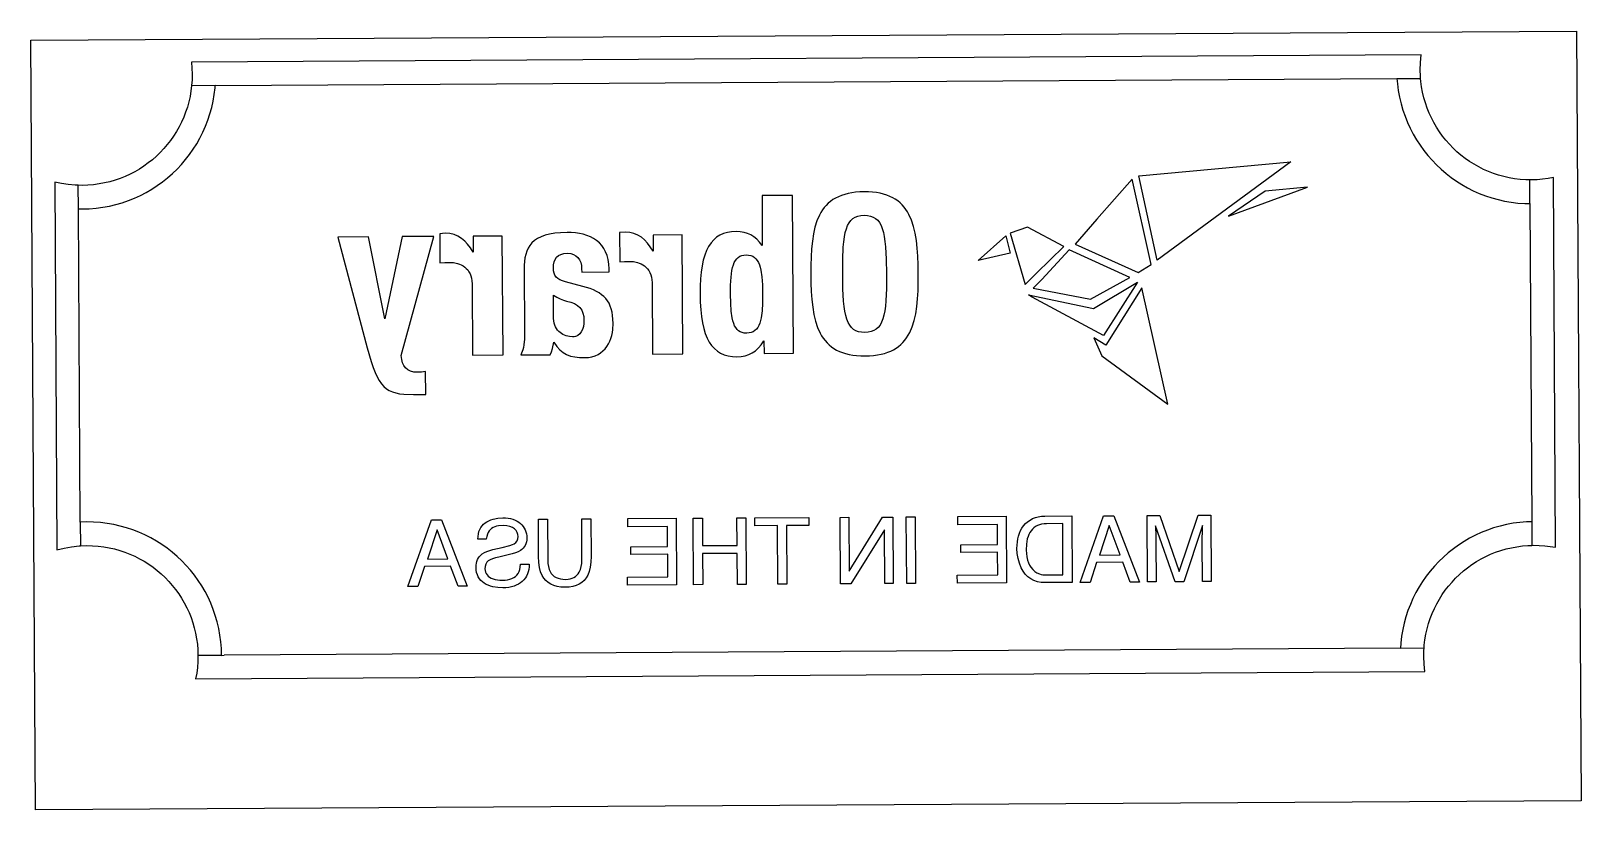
# Model space of a CAD drawing. Extents: x -339 to 339, y -170 to 170.
import ezdxf

# ---------------------------------------------------------------- set-up
doc = ezdxf.new("R2010")
doc.units = 0
doc.layers.get('0').update_dxf_attribs({"linetype": 'CONTINUOUS'})

msp = doc.modelspace()

# ---------------------------------------------------------------- linework, layer by layer
for p, q in [((-339.5, 166.42), (337.49, 170.46)), ((337.49, 170.46), (339.5, -166.42)), ((-337.49, -170.46), (-339.5, 166.42)), ((269.51, 160.05), (-269.24, 156.85)), ((-269.24, 156.85), (-269.01, 154.24)), ((269.07, 153.37), (269.16, 156.75)), ((269.16, 156.75), (269.51, 160.05)), ((-269.01, 154.24), (-268.92, 151.58)), ((-268.92, 151.58), (-268.96, 149.09)), ((-258.77, 146.57), (258.87, 149.65)), ((258.87, 149.65), (269.25, 149.71)), ((258.87, 149.65), (259.06, 147.32)), ((269.15, 150.88), (269.07, 153.37)), ((269.25, 149.71), (269.15, 150.88)), ((269.35, 148.43), (269.25, 149.71)), ((-269.43, 144.21), (-269.84, 141.83)), ((-269.15, 146.5), (-269.43, 144.21)), ((-269.14, 146.64), (-269.15, 146.5)), ((-258.77, 146.57), (-269.15, 146.5)), ((-268.96, 149.09), (-269.14, 146.64)), ((-259.69, 139.82), (-259.19, 142.71)), ((-259.19, 142.71), (-258.83, 145.65)), ((-258.83, 145.65), (-258.77, 146.57)), ((259.06, 147.32), (259.45, 144.38)), ((259.45, 144.38), (259.99, 141.49)), ((269.67, 146.01), (269.35, 148.43)), ((270.11, 143.63), (269.67, 146.01)), ((270.67, 141.29), (270.11, 143.63)), ((-271, 137.18), (-271.75, 134.93)), ((-270.37, 139.48), (-271, 137.18)), ((-269.84, 141.83), (-270.37, 139.48)), ((-261.1, 134.17), (-260.33, 136.97)), ((-260.33, 136.97), (-259.69, 139.82)), ((259.99, 141.49), (260.66, 138.65)), ((260.66, 138.65), (261.47, 135.87)), ((261.47, 135.87), (262.41, 133.14)), ((271.34, 139), (270.67, 141.29)), ((272.11, 136.76), (271.34, 139)), ((272.99, 134.56), (272.11, 136.76)), ((-273.56, 130.58), (-274.62, 128.49)), ((-272.6, 132.73), (-273.56, 130.58)), ((-271.75, 134.93), (-272.6, 132.73)), ((-263.05, 128.76), (-262.01, 131.44)), ((-262.01, 131.44), (-261.1, 134.17)), ((262.41, 133.14), (263.48, 130.47)), ((263.48, 130.47), (264.68, 127.88)), ((273.97, 132.43), (272.99, 134.56)), ((275.06, 130.35), (273.97, 132.43)), ((276.23, 128.33), (275.06, 130.35)), ((-278.35, 122.58), (-279.78, 120.74)), ((-277.01, 124.48), (-278.35, 122.58)), ((-275.77, 126.46), (-277.01, 124.48)), ((-274.62, 128.49), (-275.77, 126.46)), ((-266.89, 121.14), (-265.49, 123.61)), ((-265.49, 123.61), (-264.21, 126.15)), ((-264.21, 126.15), (-263.05, 128.76)), ((264.68, 127.88), (265.99, 125.35)), ((265.99, 125.35), (267.42, 122.9)), ((267.42, 122.9), (268.97, 120.53)), ((277.51, 126.37), (276.23, 128.33)), ((278.87, 124.48), (277.51, 126.37)), ((280.32, 122.66), (278.87, 124.48)), ((281.85, 120.92), (280.32, 122.66)), ((-284.55, 115.68), (-286.3, 114.15)), ((-282.88, 117.29), (-284.55, 115.68)), ((-281.29, 118.98), (-282.88, 117.29)), ((-279.78, 120.74), (-281.29, 118.98)), ((-271.75, 114.21), (-270.03, 116.44)), ((-270.03, 116.44), (-268.4, 118.75)), ((-268.4, 118.75), (-266.89, 121.14)), ((268.97, 120.53), (270.62, 118.23)), ((270.62, 118.23), (272.37, 116.03)), ((272.37, 116.03), (274.23, 113.91)), ((283.46, 119.24), (281.85, 120.92)), ((285.15, 117.65), (283.46, 119.24)), ((286.92, 116.14), (285.15, 117.65)), ((288.76, 114.72), (286.92, 116.14)), ((-293.98, 108.89), (-296.06, 107.81)), ((-291.96, 110.07), (-293.98, 108.89)), ((-290.01, 111.34), (-291.96, 110.07)), ((-288.12, 112.7), (-290.01, 111.34)), ((-286.3, 114.15), (-288.12, 112.7)), ((-277.54, 108.06), (-275.52, 110.02)), ((-275.52, 110.02), (-273.59, 112.07)), ((-273.59, 112.07), (-271.75, 114.21)), ((145.74, 107.09), (212.34, 113.23)), ((212.34, 113.23), (153.88, 70.24)), ((274.23, 113.91), (276.19, 111.88)), ((276.19, 111.88), (278.24, 109.95)), ((278.24, 109.95), (280.38, 108.12)), ((290.67, 113.38), (288.76, 114.72)), ((292.64, 112.13), (290.67, 113.38)), ((294.67, 110.98), (292.64, 112.13)), ((296.77, 109.92), (294.67, 110.98)), ((298.92, 108.96), (296.77, 109.92)), ((301.13, 108.11), (298.92, 108.96)), ((-329.13, 104.37), (-328.17, -56.66)), ((-326.19, 103.73), (-329.13, 104.37)), ((-323.2, 103.27), (-326.19, 103.73)), ((-320.14, 102.99), (-323.2, 103.27)), ((-318.77, 102.96), (-320.14, 102.99)), ((-317.03, 102.91), (-318.77, 102.96)), ((-318.71, 92.61), (-318.77, 102.96)), ((-314.54, 102.99), (-317.03, 102.91)), ((-312.08, 103.19), (-314.54, 102.99)), ((-309.66, 103.51), (-312.08, 103.19)), ((-307.28, 103.95), (-309.66, 103.51)), ((-304.94, 104.51), (-307.28, 103.95)), ((-302.64, 105.17), (-304.94, 104.51)), ((-300.4, 105.95), (-302.64, 105.17)), ((-298.2, 106.83), (-300.4, 105.95)), ((-296.06, 107.81), (-298.2, 106.83)), ((-286.54, 101.26), (-284.16, 102.8)), ((-284.16, 102.8), (-281.87, 104.45)), ((-281.87, 104.45), (-279.66, 106.21)), ((-279.66, 106.21), (-277.54, 108.06)), ((142.83, 105.6), (127.37, 88.06)), ((151.23, 68.26), (142.83, 105.6)), ((153.88, 70.24), (145.74, 107.09)), ((185.14, 89.38), (219.66, 102.07)), ((219.66, 102.07), (201.21, 100.4)), ((280.38, 108.12), (282.61, 106.39)), ((282.61, 106.39), (284.93, 104.77)), ((284.93, 104.77), (287.32, 103.26)), ((287.32, 103.26), (289.79, 101.86)), ((289.79, 101.86), (292.33, 100.57)), ((303.38, 107.36), (301.13, 108.11)), ((305.68, 106.72), (303.38, 107.36)), ((308.03, 106.2), (305.68, 106.72)), ((310.42, 105.79), (308.03, 106.2)), ((312.84, 105.49), (310.42, 105.79)), ((315.31, 105.32), (312.84, 105.49)), ((317.07, 105.29), (315.31, 105.32)), ((317.8, 105.27), (317.07, 105.29)), ((317.13, 94.94), (317.07, 105.29)), ((320.26, 105.35), (317.8, 105.27)), ((322.68, 105.55), (320.26, 105.35)), ((325.06, 105.86), (322.68, 105.55)), ((327.41, 106.28), (325.06, 105.86)), ((328.37, -55.5), (327.41, 106.28)), ((-302.3, 94.5), (-299.51, 95.31)), ((-299.51, 95.31), (-296.78, 96.25)), ((-296.78, 96.25), (-294.12, 97.32)), ((-294.12, 97.32), (-291.52, 98.52)), ((-291.52, 98.52), (-288.99, 99.83)), ((-288.99, 99.83), (-286.54, 101.26)), ((-5.91, 98.54), (-19.27, 98.46)), ((-19.27, 98.46), (-19.14, 76.59)), ((-5.5, 29.43), (-5.91, 98.54)), ((10.75, 95.89), (9.76, 95.06)), ((11.82, 96.66), (10.75, 95.89)), ((12.97, 97.35), (11.82, 96.66)), ((14.2, 97.96), (12.97, 97.35)), ((15.52, 98.5), (14.2, 97.96)), ((16.94, 98.97), (15.52, 98.5)), ((18.44, 99.35), (16.94, 98.97)), ((20.04, 99.66), (18.44, 99.35)), ((21.74, 99.88), (20.04, 99.66)), ((23.55, 100.02), (21.74, 99.88)), ((25.45, 100.08), (23.55, 100.02)), ((27.36, 100.04), (25.45, 100.08)), ((29.17, 99.93), (27.36, 100.04)), ((30.87, 99.72), (29.17, 99.93)), ((32.47, 99.44), (30.87, 99.72)), ((33.98, 99.07), (32.47, 99.44)), ((35.4, 98.62), (33.98, 99.07)), ((36.73, 98.1), (35.4, 98.62)), ((37.97, 97.49), (36.73, 98.1)), ((39.12, 96.82), (37.97, 97.49)), ((40.2, 96.07), (39.12, 96.82)), ((41.2, 95.25), (40.2, 96.07)), ((42.12, 94.35), (41.2, 95.25)), ((201.21, 100.4), (185.14, 89.38)), ((292.33, 100.57), (294.95, 99.41)), ((294.95, 99.41), (297.63, 98.37)), ((297.63, 98.37), (300.37, 97.47)), ((300.37, 97.47), (303.17, 96.69)), ((303.17, 96.69), (306.02, 96.05)), ((306.02, 96.05), (308.92, 95.55)), ((308.92, 95.55), (311.86, 95.19)), ((311.86, 95.19), (314.84, 94.99)), ((-317.89, -44.53), (-318.71, 92.61)), ((-318.71, 92.61), (-317.01, 92.57)), ((-317.01, 92.57), (-313.96, 92.66)), ((-313.96, 92.66), (-310.98, 92.9)), ((-310.98, 92.9), (-308.04, 93.3)), ((-308.04, 93.3), (-305.14, 93.83)), ((-305.14, 93.83), (-302.3, 94.5)), ((5.9, 89.88), (4.81, 87.37)), ((6.54, 91.05), (5.9, 89.88)), ((7.24, 92.15), (6.54, 91.05)), ((8.01, 93.18), (7.24, 92.15)), ((8.85, 94.16), (8.01, 93.18)), ((9.76, 95.06), (8.85, 94.16)), ((19.66, 87.56), (20.55, 88.38)), ((20.55, 88.38), (21.58, 89.01)), ((21.58, 89.01), (22.74, 89.46)), ((22.74, 89.46), (24.05, 89.73)), ((24.05, 89.73), (25.51, 89.82)), ((25.51, 89.82), (26.98, 89.74)), ((26.98, 89.74), (28.29, 89.49)), ((28.29, 89.49), (29.46, 89.06)), ((29.46, 89.06), (30.49, 88.44)), ((30.49, 88.44), (31.4, 87.63)), ((42.97, 93.39), (42.12, 94.35)), ((43.75, 92.37), (42.97, 93.39)), ((44.46, 91.27), (43.75, 92.37)), ((45.11, 90.12), (44.46, 91.27)), ((46.24, 87.62), (45.11, 90.12)), ((314.84, 94.99), (317.13, 94.94)), ((317.13, 94.94), (317.96, -44.29)), ((-158.01, 81.96), (-160.43, 81.75)), ((-160.43, 81.75), (-160.35, 68.97)), ((-156.02, 81.82), (-158.01, 81.96)), ((-154.18, 81.39), (-156.02, 81.82)), ((-112.3, 81.56), (-114.31, 81.04)), ((-110.04, 81.94), (-112.3, 81.56)), ((-107.49, 82.18), (-110.04, 81.94)), ((-104.66, 82.27), (-107.49, 82.18)), ((-102.8, 82.24), (-104.66, 82.27)), ((-100.99, 82.1), (-102.8, 82.24)), ((-99.23, 81.85), (-100.99, 82.1)), ((-97.55, 81.49), (-99.23, 81.85)), ((-95.95, 81.02), (-97.55, 81.49)), ((-79.2, 82.42), (-81.63, 82.22)), ((-81.63, 82.22), (-81.55, 69.44)), ((-77.21, 82.29), (-79.2, 82.42)), ((-75.37, 81.85), (-77.21, 82.29)), ((-73.68, 81.15), (-75.37, 81.85)), ((-36.13, 81.81), (-37.7, 81.11)), ((-34.42, 82.31), (-36.13, 81.81)), ((-32.58, 82.61), (-34.42, 82.31)), ((-30.59, 82.71), (-32.58, 82.61)), ((-28.78, 82.63), (-30.59, 82.71)), ((-27.11, 82.35), (-28.78, 82.63)), ((-25.57, 81.88), (-27.11, 82.35)), ((-24.14, 81.21), (-25.57, 81.88)), ((3.28, 81.67), (2.79, 78.51)), ((3.94, 84.63), (3.28, 81.67)), ((4.81, 87.37), (3.94, 84.63)), ((16.84, 80.36), (17.21, 82.23)), ((17.21, 82.23), (17.67, 83.88)), ((17.67, 83.88), (18.22, 85.32)), ((18.22, 85.32), (18.88, 86.54)), ((18.88, 86.54), (19.66, 87.56)), ((31.4, 87.63), (32.18, 86.62)), ((32.18, 86.62), (32.86, 85.4)), ((32.86, 85.4), (33.43, 83.98)), ((33.43, 83.98), (33.9, 82.33)), ((33.9, 82.33), (34.29, 80.46)), ((47.14, 84.89), (46.24, 87.62)), ((47.84, 81.94), (47.14, 84.89)), ((48.36, 78.78), (47.84, 81.94)), ((97.07, 84.58), (89.43, 82.06)), ((89.43, 82.06), (96.05, 59.59)), ((112.91, 76.18), (97.07, 84.58)), ((127.37, 88.06), (117.9, 77.21)), ((-191.68, 80.39), (-205.04, 80.31)), ((-205.04, 80.31), (-192.17, 31.81)), ((-184.49, 44.44), (-191.68, 80.39)), ((-176.96, 80.48), (-184.49, 44.44)), ((-177.33, 28.41), (-163.02, 80.56)), ((-163.02, 80.56), (-176.96, 80.48)), ((-152.49, 80.68), (-154.18, 81.39)), ((-150.94, 79.72), (-152.49, 80.68)), ((-149.52, 78.53), (-150.94, 79.72)), ((-148.22, 77.11), (-149.52, 78.53)), ((-147.03, 75.5), (-148.22, 77.11)), ((-145.76, 73.7), (-147.03, 75.5)), ((-133.03, 80.74), (-145.8, 80.67)), ((-145.8, 80.67), (-145.76, 73.7)), ((-132.72, 28.68), (-133.03, 80.74)), ((-121.72, 75.38), (-122.32, 74.06)), ((-120.97, 76.6), (-121.72, 75.38)), ((-120.04, 77.72), (-120.97, 76.6)), ((-118.92, 78.73), (-120.04, 77.72)), ((-117.61, 79.62), (-118.92, 78.73)), ((-116.07, 80.39), (-117.61, 79.62)), ((-114.31, 81.04), (-116.07, 80.39)), ((-94.44, 80.41), (-95.95, 81.02)), ((-93.03, 79.68), (-94.44, 80.41)), ((-91.72, 78.82), (-93.03, 79.68)), ((-90.53, 77.81), (-91.72, 78.82)), ((-89.47, 76.65), (-90.53, 77.81)), ((-88.55, 75.35), (-89.47, 76.65)), ((-87.77, 73.88), (-88.55, 75.35)), ((-72.13, 80.19), (-73.68, 81.15)), ((-70.71, 79), (-72.13, 80.19)), ((-69.41, 77.58), (-70.71, 79)), ((-68.23, 75.97), (-69.41, 77.58)), ((-66.95, 74.17), (-68.23, 75.97)), ((-54.21, 81.21), (-67, 81.14)), ((-67, 81.14), (-66.95, 74.17)), ((-53.9, 29.14), (-54.21, 81.21)), ((-42.65, 76.2), (-43.56, 74.42)), ((-41.61, 77.76), (-42.65, 76.2)), ((-40.44, 79.09), (-41.61, 77.76)), ((-39.14, 80.21), (-40.44, 79.09)), ((-37.7, 81.11), (-39.14, 80.21)), ((-22.82, 80.35), (-24.14, 81.21)), ((-21.58, 79.3), (-22.82, 80.35)), ((-20.43, 78.04), (-21.58, 79.3)), ((-19.14, 76.59), (-20.43, 78.04)), ((2.45, 75.15), (2.24, 71.61)), ((2.79, 78.51), (2.45, 75.15)), ((16.11, 70.53), (16.35, 75.93)), ((16.35, 75.93), (16.56, 78.26)), ((16.56, 78.26), (16.84, 80.36)), ((34.29, 80.46), (34.6, 78.37)), ((34.6, 78.37), (34.84, 76.04)), ((34.84, 76.04), (35.14, 70.64)), ((48.74, 75.42), (48.36, 78.78)), ((48.99, 71.88), (48.74, 75.42)), ((75.46, 70.07), (87.47, 80.8)), ((87.47, 80.8), (89.48, 73.17)), ((101, 64.47), (112.91, 76.18)), ((115.26, 74.75), (103.26, 61.64)), ((141.85, 62.62), (115.26, 74.75)), ((117.9, 77.21), (145.44, 64.8)), ((-160.35, 68.97), (-158.27, 69.12)), ((-158.27, 69.12), (-156.19, 69.19)), ((-156.19, 69.19), (-154.43, 69.08)), ((-154.43, 69.08), (-152.68, 68.72)), ((-152.68, 68.72), (-151.84, 68.44)), ((-151.84, 68.44), (-151.02, 68.09)), ((-151.02, 68.09), (-150.23, 67.66)), ((-123.43, 67.92), (-123.45, 66.19)), ((-123.31, 69.57), (-123.43, 67.92)), ((-123.1, 71.15), (-123.31, 69.57)), ((-122.78, 72.65), (-123.1, 71.15)), ((-122.32, 74.06), (-122.78, 72.65)), ((-110.68, 66.75), (-110.6, 68.16)), ((-110.6, 68.16), (-110.35, 69.42)), ((-110.35, 69.42), (-109.91, 70.52)), ((-109.91, 70.52), (-109.27, 71.44)), ((-109.27, 71.44), (-108.43, 72.18)), ((-108.43, 72.18), (-107.36, 72.72)), ((-107.36, 72.72), (-106.06, 73.05)), ((-106.06, 73.05), (-104.52, 73.17)), ((-104.52, 73.17), (-103.09, 73.06)), ((-103.09, 73.06), (-101.83, 72.7)), ((-101.83, 72.7), (-100.77, 72.12)), ((-100.77, 72.12), (-99.88, 71.34)), ((-99.88, 71.34), (-99.19, 70.36)), ((-99.19, 70.36), (-98.69, 69.21)), ((-98.69, 69.21), (-98.39, 67.89)), ((-87.14, 72.25), (-87.77, 73.88)), ((-86.68, 70.45), (-87.14, 72.25)), ((-86.39, 68.47), (-86.68, 70.45)), ((-86.28, 66.31), (-86.39, 68.47)), ((-81.55, 69.44), (-79.46, 69.59)), ((-79.46, 69.59), (-77.38, 69.66)), ((-77.38, 69.66), (-75.62, 69.55)), ((-75.62, 69.55), (-73.88, 69.19)), ((-73.88, 69.19), (-73.03, 68.91)), ((-73.03, 68.91), (-72.21, 68.56)), ((-72.21, 68.56), (-71.43, 68.13)), ((-71.43, 68.13), (-70.69, 67.62)), ((-45, 70.17), (-45.53, 67.68)), ((-44.34, 72.41), (-45, 70.17)), ((-43.56, 74.42), (-44.34, 72.41)), ((-32.17, 66.98), (-31.83, 68.12)), ((-31.83, 68.12), (-31.42, 69.14)), ((-31.42, 69.14), (-30.93, 70.01)), ((-30.93, 70.01), (-30.37, 70.76)), ((-30.37, 70.76), (-29.72, 71.37)), ((-29.72, 71.37), (-28.99, 71.85)), ((-28.99, 71.85), (-28.15, 72.19)), ((-28.15, 72.19), (-27.22, 72.4)), ((-27.22, 72.4), (-26.19, 72.48)), ((-26.19, 72.48), (-25.13, 72.41)), ((-25.13, 72.41), (-24.19, 72.22)), ((-24.19, 72.22), (-23.34, 71.88)), ((-23.34, 71.88), (-22.58, 71.41)), ((-22.58, 71.41), (-21.92, 70.81)), ((-21.92, 70.81), (-21.34, 70.07)), ((-21.34, 70.07), (-20.84, 69.2)), ((-20.84, 69.2), (-20.41, 68.19)), ((-20.41, 68.19), (-20.05, 67.05)), ((2.24, 71.61), (2.15, 67.9)), ((16.08, 64.12), (16.11, 70.53)), ((35.14, 70.64), (35.25, 64.23)), ((49.13, 68.18), (48.99, 71.88)), ((49.18, 64.31), (49.13, 68.18)), ((89.48, 73.17), (75.46, 70.07)), ((145.44, 64.8), (151.23, 68.26)), ((-150.23, 67.66), (-149.5, 67.15)), ((-149.5, 67.15), (-148.82, 66.56)), ((-148.82, 66.56), (-148.2, 65.88)), ((-148.2, 65.88), (-147.65, 65.12)), ((-147.65, 65.12), (-147.18, 64.26)), ((-147.18, 64.26), (-146.8, 63.31)), ((-146.8, 63.31), (-146.51, 62.27)), ((-146.51, 62.27), (-146.33, 61.12)), ((-146.33, 61.12), (-146.26, 59.87)), ((-123.45, 66.19), (-123.29, 38.81)), ((-110.6, 65.53), (-110.68, 66.75)), ((-110.39, 64.48), (-110.6, 65.53)), ((-110.02, 63.58), (-110.39, 64.48)), ((-109.48, 62.8), (-110.02, 63.58)), ((-108.75, 62.14), (-109.48, 62.8)), ((-107.83, 61.58), (-108.75, 62.14)), ((-106.69, 61.1), (-107.83, 61.58)), ((-98.39, 67.89), (-98.28, 66.43)), ((-98.28, 66.43), (-98.27, 64.99)), ((-98.27, 64.99), (-86.27, 65.06)), ((-86.27, 65.06), (-86.28, 66.31)), ((-70.69, 67.62), (-70.01, 67.03)), ((-70.01, 67.03), (-69.39, 66.35)), ((-69.39, 66.35), (-68.84, 65.59)), ((-68.84, 65.59), (-68.37, 64.73)), ((-68.37, 64.73), (-67.99, 63.78)), ((-67.99, 63.78), (-67.7, 62.73)), ((-67.7, 62.73), (-67.52, 61.59)), ((-67.52, 61.59), (-67.45, 60.33)), ((-46.21, 61.96), (-46.37, 58.73)), ((-45.93, 64.95), (-46.21, 61.96)), ((-45.53, 67.68), (-45.93, 64.95)), ((-33.02, 59.29), (-32.83, 62.76)), ((-32.83, 62.76), (-32.44, 65.71)), ((-32.44, 65.71), (-32.17, 66.98)), ((-20.05, 67.05), (-19.75, 65.78)), ((-19.75, 65.78), (-19.33, 62.84)), ((-19.33, 62.84), (-19.1, 59.38)), ((2.15, 67.9), (2.14, 64.03)), ((2.14, 64.03), (2.19, 60.17)), ((16.19, 57.68), (16.08, 64.12)), ((35.25, 64.23), (35.22, 57.79)), ((49.17, 60.45), (49.18, 64.31)), ((96.05, 59.59), (101, 64.47)), ((103.26, 61.64), (99.49, 57.93)), ((124.62, 53.04), (141.85, 62.62)), ((-146.26, 59.87), (-146.08, 28.6)), ((-110.6, 54.85), (-109.16, 53.93)), ((-110.54, 44.59), (-110.6, 54.85)), ((-105.32, 60.69), (-106.69, 61.1)), ((-97.75, 58.7), (-105.32, 60.69)), ((-94.54, 57.7), (-97.75, 58.7)), ((-93.11, 57.13), (-94.54, 57.7)), ((-91.8, 56.51), (-93.11, 57.13)), ((-90.61, 55.82), (-91.8, 56.51)), ((-89.52, 55.07), (-90.61, 55.82)), ((-88.55, 54.25), (-89.52, 55.07)), ((-67.45, 60.33), (-67.27, 29.07)), ((-46.37, 58.73), (-46.41, 55.23)), ((-46.41, 55.23), (-46.33, 51.73)), ((-33.05, 55.31), (-33.02, 59.29)), ((-32.97, 51.32), (-33.05, 55.31)), ((-19.1, 59.38), (-19.01, 55.39)), ((-19.01, 55.39), (-19.05, 51.4)), ((2.19, 60.17), (2.33, 56.46)), ((2.33, 56.46), (2.58, 52.92)), ((16.49, 52.27), (16.19, 57.68)), ((35.22, 57.79), (34.98, 52.38)), ((48.87, 53.2), (49.08, 56.74)), ((49.08, 56.74), (49.17, 60.45)), ((97.41, 55), (125.87, 49.01)), ((99.1, 54.02), (97.41, 55)), ((99.49, 57.93), (124.62, 53.04)), ((125.87, 49.01), (145.16, 60.6)), ((145.16, 60.6), (130.29, 37.2)), ((147.06, 58.1), (131.39, 33.03)), ((158.49, 7.18), (147.06, 58.1)), ((-109.16, 53.93), (-107.67, 53.2)), ((-107.67, 53.2), (-106.21, 52.64)), ((-106.21, 52.64), (-104.88, 52.27)), ((-104.88, 52.27), (-103, 51.77)), ((-103, 51.77), (-101.41, 51.14)), ((-101.41, 51.14), (-100.1, 50.35)), ((-100.1, 50.35), (-99.05, 49.4)), ((-99.05, 49.4), (-98.26, 48.29)), ((-98.26, 48.29), (-97.71, 47)), ((-87.69, 53.35), (-88.55, 54.25)), ((-86.93, 52.36), (-87.69, 53.35)), ((-86.28, 51.28), (-86.93, 52.36)), ((-85.74, 50.1), (-86.28, 51.28)), ((-85.29, 48.82), (-85.74, 50.1)), ((-84.95, 47.43), (-85.29, 48.82)), ((-46.33, 51.73), (-46.13, 48.5)), ((-46.13, 48.5), (-45.82, 45.52)), ((-32.74, 47.85), (-32.97, 51.32)), ((-32.32, 44.91), (-32.74, 47.85)), ((-19.24, 47.93), (-19.63, 44.99)), ((-19.05, 51.4), (-19.24, 47.93)), ((2.58, 52.92), (2.96, 49.57)), ((2.96, 49.57), (3.49, 46.41)), ((16.73, 49.94), (16.49, 52.27)), ((17.04, 47.84), (16.73, 49.94)), ((17.43, 45.98), (17.04, 47.84)), ((34.49, 47.95), (34.12, 46.08)), ((34.77, 50.05), (34.49, 47.95)), ((34.98, 52.38), (34.77, 50.05)), ((48.05, 46.67), (48.54, 49.84)), ((48.54, 49.84), (48.87, 53.2)), ((130.29, 37.2), (99.1, 54.02)), ((-110.48, 43.56), (-110.54, 44.59)), ((-110.32, 42.61), (-110.48, 43.56)), ((-110.07, 41.73), (-110.32, 42.61)), ((-109.74, 40.93), (-110.07, 41.73)), ((-109.33, 40.2), (-109.74, 40.93)), ((-97.54, 41.08), (-97.9, 39.85)), ((-97.71, 47), (-97.39, 45.54)), ((-97.34, 42.44), (-97.54, 41.08)), ((-97.39, 45.54), (-97.27, 43.89)), ((-97.27, 43.89), (-97.34, 42.44)), ((-84.7, 45.92), (-84.95, 47.43)), ((-84.55, 44.28), (-84.7, 45.92)), ((-84.63, 39.87), (-84.49, 42.52)), ((-84.49, 42.52), (-84.55, 44.28)), ((-45.82, 45.52), (-45.38, 42.79)), ((-45.38, 42.79), (-44.82, 40.31)), ((-32.03, 43.64), (-32.32, 44.91)), ((-31.67, 42.5), (-32.03, 43.64)), ((-31.25, 41.5), (-31.67, 42.5)), ((-30.76, 40.63), (-31.25, 41.5)), ((-20.67, 41.56), (-21.16, 40.68)), ((-20.26, 42.57), (-20.67, 41.56)), ((-19.91, 43.72), (-20.26, 42.57)), ((-19.63, 44.99), (-19.91, 43.72)), ((3.49, 46.41), (4.19, 43.46)), ((4.19, 43.46), (5.09, 40.72)), ((17.9, 44.34), (17.43, 45.98)), ((18.47, 42.92), (17.9, 44.34)), ((19.15, 41.71), (18.47, 42.92)), ((19.94, 40.7), (19.15, 41.71)), ((31.68, 40.77), (30.78, 39.95)), ((32.45, 41.78), (31.68, 40.77)), ((33.11, 43), (32.45, 41.78)), ((33.66, 44.43), (33.11, 43)), ((34.12, 46.08), (33.66, 44.43)), ((45.42, 38.46), (46.51, 40.97)), ((46.51, 40.97), (47.38, 43.71)), ((47.38, 43.71), (48.05, 46.67)), ((-123.34, 35.61), (-123.57, 33.08)), ((-123.29, 38.81), (-123.34, 35.61)), ((-111.11, 31.48), (-110.48, 34.23)), ((-110.48, 34.23), (-109.08, 32.39)), ((-108.86, 39.55), (-109.33, 40.2)), ((-108.32, 38.96), (-108.86, 39.55)), ((-107.74, 38.45), (-108.32, 38.96)), ((-106.45, 37.62), (-107.74, 38.45)), ((-105.07, 37.04), (-106.45, 37.62)), ((-103.65, 36.71), (-105.07, 37.04)), ((-102.27, 36.6), (-103.65, 36.71)), ((-101.62, 36.64), (-102.27, 36.6)), ((-101.03, 36.76), (-101.62, 36.64)), ((-100.48, 36.94), (-101.03, 36.76)), ((-99.98, 37.19), (-100.48, 36.94)), ((-99.11, 37.87), (-99.98, 37.19)), ((-98.42, 38.77), (-99.11, 37.87)), ((-97.9, 39.85), (-98.42, 38.77)), ((-86.55, 33.55), (-85.97, 34.73)), ((-85.97, 34.73), (-85.5, 35.96)), ((-85.5, 35.96), (-85.12, 37.24)), ((-85.12, 37.24), (-84.83, 38.55)), ((-84.83, 38.55), (-84.63, 39.87)), ((-44.82, 40.31), (-44.14, 38.07)), ((-44.14, 38.07), (-43.33, 36.07)), ((-43.33, 36.07), (-42.4, 34.3)), ((-42.4, 34.3), (-41.34, 32.76)), ((-30.19, 39.89), (-30.76, 40.63)), ((-29.53, 39.28), (-30.19, 39.89)), ((-28.79, 38.81), (-29.53, 39.28)), ((-27.95, 38.48), (-28.79, 38.81)), ((-27.02, 38.28), (-27.95, 38.48)), ((-25.98, 38.22), (-27.02, 38.28)), ((-24.93, 38.3), (-25.98, 38.22)), ((-23.98, 38.5), (-24.93, 38.3)), ((-23.14, 38.85), (-23.98, 38.5)), ((-22.39, 39.33), (-23.14, 38.85)), ((-21.73, 39.94), (-22.39, 39.33)), ((-21.16, 40.68), (-21.73, 39.94)), ((-19.62, 33.18), (-18.5, 34.88)), ((-18.5, 34.88), (-18.27, 29.36)), ((5.09, 40.72), (6.21, 38.23)), ((6.21, 38.23), (6.86, 37.07)), ((6.86, 37.07), (7.58, 35.98)), ((7.58, 35.98), (8.36, 34.95)), ((8.36, 34.95), (9.21, 33.99)), ((9.21, 33.99), (10.13, 33.1)), ((20.84, 39.89), (19.94, 40.7)), ((21.87, 39.28), (20.84, 39.89)), ((23.04, 38.85), (21.87, 39.28)), ((24.36, 38.61), (23.04, 38.85)), ((25.82, 38.53), (24.36, 38.61)), ((27.28, 38.62), (25.82, 38.53)), ((28.59, 38.89), (27.28, 38.62)), ((29.76, 39.33), (28.59, 38.89)), ((30.78, 39.95), (29.76, 39.33)), ((41.57, 33.29), (42.48, 34.19)), ((42.48, 34.19), (43.32, 35.16)), ((43.32, 35.16), (44.09, 36.2)), ((44.09, 36.2), (44.79, 37.3)), ((44.79, 37.3), (45.42, 38.46)), ((126.02, 36.11), (129.63, 28.23)), ((131.39, 33.03), (126.02, 36.11)), ((-192.17, 31.81), (-190.44, 25.77)), ((-177.1, 26.76), (-177.33, 28.41)), ((-146.08, 28.6), (-132.72, 28.68)), ((-124.05, 30.89), (-124.87, 28.72)), ((-124.87, 28.72), (-112.09, 28.8)), ((-123.77, 31.96), (-124.05, 30.89)), ((-123.57, 33.08), (-123.77, 31.96)), ((-112.09, 28.8), (-111.53, 30.1)), ((-111.53, 30.1), (-111.11, 31.48)), ((-109.08, 32.39), (-107.78, 30.9)), ((-107.78, 30.9), (-106.39, 29.73)), ((-106.39, 29.73), (-104.86, 28.84)), ((-104.86, 28.84), (-103.18, 28.21)), ((-103.18, 28.21), (-101.32, 27.8)), ((-101.32, 27.8), (-99.26, 27.59)), ((-99.26, 27.59), (-96.98, 27.53)), ((-96.98, 27.53), (-95.31, 27.64)), ((-95.31, 27.64), (-93.78, 27.91)), ((-93.78, 27.91), (-92.38, 28.34)), ((-92.38, 28.34), (-91.1, 28.92)), ((-91.1, 28.92), (-89.96, 29.63)), ((-89.96, 29.63), (-88.93, 30.46)), ((-88.93, 30.46), (-88.03, 31.4)), ((-88.03, 31.4), (-87.24, 32.43)), ((-87.24, 32.43), (-86.55, 33.55)), ((-67.27, 29.07), (-53.9, 29.14)), ((-41.34, 32.76), (-40.15, 31.44)), ((-40.15, 31.44), (-38.84, 30.34)), ((-38.84, 30.34), (-37.39, 29.45)), ((-37.39, 29.45), (-35.81, 28.77)), ((-35.81, 28.77), (-34.1, 28.29)), ((-34.1, 28.29), (-32.25, 28.01)), ((-32.25, 28.01), (-30.27, 27.93)), ((-30.27, 27.93), (-28.38, 28.04)), ((-28.38, 28.04), (-26.63, 28.35)), ((-26.63, 28.35), (-25.01, 28.86)), ((-25.01, 28.86), (-23.51, 29.59)), ((-23.51, 29.59), (-22.11, 30.55)), ((-22.11, 30.55), (-20.82, 31.75)), ((-20.82, 31.75), (-19.62, 33.18)), ((-18.27, 29.36), (-5.5, 29.43)), ((10.13, 33.1), (11.13, 32.28)), ((11.13, 32.28), (12.21, 31.53)), ((12.21, 31.53), (13.36, 30.85)), ((13.36, 30.85), (14.61, 30.25)), ((14.61, 30.25), (15.93, 29.72)), ((15.93, 29.72), (17.35, 29.27)), ((17.35, 29.27), (18.86, 28.91)), ((18.86, 28.91), (20.47, 28.62)), ((20.47, 28.62), (22.17, 28.42)), ((22.17, 28.42), (23.97, 28.3)), ((23.97, 28.3), (25.88, 28.27)), ((25.88, 28.27), (27.79, 28.32)), ((27.79, 28.32), (29.59, 28.46)), ((29.59, 28.46), (31.29, 28.68)), ((31.29, 28.68), (32.89, 28.99)), ((32.89, 28.99), (34.4, 29.38)), ((34.4, 29.38), (35.81, 29.84)), ((35.81, 29.84), (37.13, 30.38)), ((37.13, 30.38), (38.36, 31)), ((38.36, 31), (39.51, 31.69)), ((39.51, 31.69), (40.58, 32.45)), ((40.58, 32.45), (41.57, 33.29)), ((129.63, 28.23), (158.49, 7.18)), ((-190.44, 25.77), (-189.6, 23.25)), ((-189.6, 23.25), (-188.75, 21.03)), ((-188.75, 21.03), (-187.88, 19.1)), ((-176.72, 25.31), (-177.1, 26.76)), ((-176.17, 24.05), (-176.72, 25.31)), ((-175.42, 23.01), (-176.17, 24.05)), ((-174.46, 22.18), (-175.42, 23.01)), ((-173.27, 21.58), (-174.46, 22.18)), ((-171.83, 21.22), (-173.27, 21.58)), ((-170.12, 21.1), (-171.83, 21.22)), ((-168.38, 21.18), (-170.12, 21.1)), ((-166.64, 21.41), (-168.38, 21.18)), ((-166.58, 11.44), (-166.64, 21.41)), ((-187.88, 19.1), (-186.96, 17.44)), ((-186.96, 17.44), (-185.99, 16.02)), ((-185.99, 16.02), (-184.95, 14.84)), ((-184.95, 14.84), (-183.81, 13.87)), ((-183.81, 13.87), (-182.57, 13.09)), ((-182.57, 13.09), (-181.21, 12.49)), ((-181.21, 12.49), (-179.71, 12.04)), ((-179.71, 12.04), (-178.06, 11.72)), ((-178.06, 11.72), (-176.23, 11.53)), ((-176.23, 11.53), (-172.01, 11.41)), ((-172.01, 11.41), (-166.58, 11.44)), ((-315.13, -44.42), (-317.89, -44.53)), ((-317.89, -44.53), (-317.83, -54.88)), ((-312.07, -44.48), (-315.13, -44.42)), ((-309.09, -44.69), (-312.07, -44.48)), ((-306.15, -45.04), (-309.09, -44.69)), ((-303.25, -45.54), (-306.15, -45.04)), ((-300.41, -46.18), (-303.25, -45.54)), ((-297.61, -46.96), (-300.41, -46.18)), ((-294.87, -47.87), (-297.61, -46.96)), ((-174.38, -72.6), (-164.07, -43.44)), ((-164.07, -43.44), (-159.61, -43.41)), ((-159.61, -43.41), (-148.4, -72.45)), ((-142.89, -47.73), (-142.43, -46.89)), ((-142.43, -46.89), (-141.89, -46.12)), ((-141.89, -46.12), (-141.26, -45.44)), ((-141.26, -45.44), (-140.56, -44.83)), ((-140.56, -44.83), (-139.78, -44.3)), ((-139.78, -44.3), (-138.94, -43.85)), ((-138.94, -43.85), (-138.05, -43.46)), ((-137.71, -47.28), (-138.26, -47.76)), ((-138.05, -43.46), (-137.09, -43.15)), ((-137.07, -46.87), (-137.71, -47.28)), ((-137.09, -43.15), (-135.05, -42.73)), ((-136.35, -46.54), (-137.07, -46.87)), ((-135.55, -46.28), (-136.35, -46.54)), ((-134.68, -46.09), (-135.55, -46.28)), ((-135.05, -42.73), (-132.85, -42.59)), ((-132.72, -45.93), (-134.68, -46.09)), ((-132.85, -42.59), (-131.63, -42.62)), ((-131.09, -46.03), (-132.72, -45.93)), ((-131.63, -42.62), (-130.47, -42.74)), ((-129.71, -46.32), (-131.09, -46.03)), ((-130.47, -42.74), (-129.39, -42.94)), ((-128.57, -46.78), (-129.71, -46.32)), ((-129.39, -42.94), (-128.38, -43.22)), ((-127.66, -47.39), (-128.57, -46.78)), ((-128.38, -43.22), (-127.44, -43.57)), ((-126.97, -48.12), (-127.66, -47.39)), ((-127.44, -43.57), (-126.58, -43.99)), ((-126.58, -43.99), (-125.79, -44.48)), ((-125.79, -44.48), (-125.08, -45.04)), ((-125.08, -45.04), (-124.45, -45.65)), ((-124.45, -45.65), (-123.89, -46.33)), ((-123.89, -46.33), (-123.42, -47.06)), ((-123.42, -47.06), (-123.03, -47.84)), ((-117.23, -43.16), (-113.21, -43.14)), ((-117.13, -59.55), (-117.23, -43.16)), ((-113.21, -43.14), (-113.11, -61.09)), ((-98.27, -43.05), (-94.25, -43.03)), ((-98.16, -61), (-98.27, -43.05)), ((-94.25, -43.03), (-94.16, -59.42)), ((-78.08, -42.93), (-56.89, -42.8)), ((-78.06, -46.5), (-78.08, -42.93)), ((-60.66, -46.39), (-78.06, -46.5)), ((-60.61, -55.2), (-60.66, -46.39)), ((-56.89, -42.8), (-56.72, -71.9)), ((-49.42, -42.76), (-45.4, -42.73)), ((-49.24, -71.86), (-49.42, -42.76)), ((-45.4, -42.73), (-45.33, -54.78)), ((-30.23, -42.64), (-26.33, -42.62)), ((-30.16, -54.69), (-30.23, -42.64)), ((-26.33, -42.62), (-26.16, -71.72)), ((-22.43, -42.6), (1.22, -42.46)), ((-22.41, -46.05), (-22.43, -42.6)), ((-12.48, -46), (-22.41, -46.05)), ((-12.33, -71.64), (-12.48, -46)), ((1.24, -45.91), (-8.58, -45.97)), ((-8.58, -45.97), (-8.42, -71.62)), ((1.22, -42.46), (1.24, -45.91)), ((14.94, -42.38), (18.73, -42.35)), ((15.11, -71.48), (14.94, -42.38)), ((18.73, -42.35), (18.87, -65.99)), ((18.87, -65.99), (33.45, -42.27)), ((33.45, -42.27), (38.02, -42.24)), ((38.02, -42.24), (38.2, -71.34)), ((43.94, -42.2), (47.84, -42.18)), ((44.11, -71.3), (43.94, -42.2)), ((47.84, -42.18), (48.01, -71.28)), ((66.47, -42.07), (87.66, -41.94)), ((66.49, -45.64), (66.47, -42.07)), ((83.89, -45.53), (66.49, -45.64)), ((83.94, -54.34), (83.89, -45.53)), ((87.66, -41.94), (87.83, -71.04)), ((94.03, -48.21), (94.6, -47.14)), ((94.6, -47.14), (95.27, -46.13)), ((95.27, -46.13), (96.14, -45.15)), ((96.14, -45.15), (97.1, -44.29)), ((97.1, -44.29), (98.14, -43.55)), ((98.14, -43.55), (99.26, -42.95)), ((99.82, -46.94), (99.16, -47.55)), ((99.26, -42.95), (100.47, -42.47)), ((100.55, -46.41), (99.82, -46.94)), ((100.47, -42.47), (101.77, -42.13)), ((101.37, -45.98), (100.55, -46.41)), ((102.26, -45.64), (101.37, -45.98)), ((101.77, -42.13), (103.15, -41.92)), ((103.23, -45.39), (102.26, -45.64)), ((103.15, -41.92), (104.61, -41.84)), ((104.28, -45.24), (103.23, -45.39)), ((105.41, -45.18), (104.28, -45.24)), ((104.61, -41.84), (116.43, -41.77)), ((112.44, -45.14), (105.41, -45.18)), ((112.57, -67.55), (112.44, -45.14)), ((116.43, -41.77), (116.61, -70.87)), ((120.06, -70.85), (130.37, -41.69)), ((132.85, -46.02), (128.58, -58.87)), ((130.37, -41.69), (134.83, -41.66)), ((137.61, -58.82), (132.85, -46.02)), ((134.83, -41.66), (146.05, -70.7)), ((149.45, -41.57), (155.02, -41.54)), ((149.62, -70.67), (149.45, -41.57)), ((153.15, -46.12), (153.24, -50.56)), ((161.66, -70.6), (153.15, -46.12)), ((155.02, -41.54), (163.53, -66.13)), ((163.53, -66.13), (171.75, -41.44)), ((173.68, -46), (165.46, -70.58)), ((171.75, -41.44), (177.33, -41.41)), ((173.61, -53.36), (173.68, -46.89)), ((173.68, -46.89), (173.68, -46)), ((177.33, -41.41), (177.5, -70.51)), ((301.23, -47.02), (298.5, -47.96)), ((304.02, -46.21), (301.23, -47.02)), ((306.86, -45.53), (304.02, -46.21)), ((309.75, -45), (306.86, -45.53)), ((312.69, -44.61), (309.75, -45)), ((315.67, -44.36), (312.69, -44.61)), ((317.96, -44.29), (315.67, -44.36)), ((317.96, -44.29), (318.02, -54.64)), ((-292.2, -48.9), (-294.87, -47.87)), ((-289.58, -50.07), (-292.2, -48.9)), ((-287.04, -51.35), (-289.58, -50.07)), ((-284.57, -52.75), (-287.04, -51.35)), ((-282.18, -54.26), (-284.57, -52.75)), ((-279.87, -55.89), (-282.18, -54.26)), ((-161.59, -47.78), (-165.87, -60.62)), ((-156.83, -60.57), (-161.59, -47.78)), ((-143.72, -51.91), (-143.67, -50.74)), ((-140.04, -51.88), (-143.72, -51.91)), ((-143.67, -50.74), (-143.51, -49.65)), ((-143.51, -49.65), (-143.25, -48.65)), ((-143.25, -48.65), (-142.89, -47.73)), ((-139.84, -50.78), (-140.04, -51.88)), ((-139.55, -49.8), (-139.84, -50.78)), ((-139.18, -48.98), (-139.55, -49.8)), ((-138.72, -48.31), (-139.18, -48.98)), ((-138.26, -47.76), (-138.72, -48.31)), ((-129.78, -54.68), (-128.64, -54.29)), ((-128.64, -54.29), (-127.87, -53.93)), ((-127.87, -53.93), (-127.08, -53.36)), ((-127.08, -53.36), (-126.53, -52.65)), ((-126.49, -48.95), (-126.97, -48.12)), ((-126.53, -52.65), (-126.21, -51.8)), ((-126.2, -49.85), (-126.49, -48.95)), ((-126.21, -51.8), (-126.11, -50.8)), ((-126.11, -50.8), (-126.2, -49.85)), ((-123.03, -47.84), (-122.72, -48.68)), ((-122.71, -53.93), (-123.02, -54.64)), ((-122.72, -48.68), (-122.5, -49.56)), ((-122.48, -53.16), (-122.71, -53.93)), ((-122.5, -49.56), (-122.36, -50.48)), ((-122.35, -52.33), (-122.48, -53.16)), ((-122.36, -50.48), (-122.31, -51.44)), ((-122.31, -51.44), (-122.35, -52.33)), ((34.38, -47.83), (19.57, -71.45)), ((34.52, -71.36), (34.38, -47.83)), ((92.46, -54.53), (92.59, -53.14)), ((92.59, -53.14), (92.82, -51.82)), ((92.82, -51.82), (93.13, -50.55)), ((93.13, -50.55), (93.53, -49.35)), ((93.53, -49.35), (94.03, -48.21)), ((96.56, -54.14), (96.44, -56.72)), ((96.95, -51.86), (96.56, -54.14)), ((97.25, -50.84), (96.95, -51.86)), ((97.62, -49.89), (97.25, -50.84)), ((98.06, -49.03), (97.62, -49.89)), ((98.57, -48.25), (98.06, -49.03)), ((99.16, -47.55), (98.57, -48.25)), ((153.24, -50.56), (153.31, -53.48)), ((153.31, -53.48), (153.41, -70.65)), ((173.71, -70.53), (173.61, -53.36)), ((288.25, -52.96), (285.87, -54.51)), ((290.7, -51.53), (288.25, -52.96)), ((293.23, -50.22), (290.7, -51.53)), ((295.83, -49.03), (293.23, -50.22)), ((298.5, -47.96), (295.83, -49.03)), ((-328.17, -56.66), (-325, -55.85)), ((-325, -55.85), (-321.75, -55.26)), ((-321.75, -55.26), (-318.43, -54.9)), ((-318.43, -54.9), (-317.83, -54.88)), ((-317.83, -54.88), (-315.02, -54.76)), ((-315.02, -54.76), (-312.54, -54.81)), ((-312.54, -54.81), (-310.08, -54.99)), ((-310.08, -54.99), (-307.65, -55.28)), ((-307.65, -55.28), (-305.27, -55.69)), ((-305.27, -55.69), (-302.93, -56.22)), ((-302.93, -56.22), (-300.63, -56.86)), ((-300.63, -56.86), (-298.37, -57.6)), ((-298.37, -57.6), (-296.17, -58.46)), ((-296.17, -58.46), (-294.02, -59.41)), ((-294.02, -59.41), (-291.93, -60.47)), ((-291.93, -60.47), (-289.9, -61.62)), ((-277.64, -57.62), (-279.87, -55.89)), ((-275.5, -59.45), (-277.64, -57.62)), ((-273.45, -61.38), (-275.5, -59.45)), ((-165.87, -60.62), (-156.83, -60.57)), ((-144.14, -61.64), (-143.84, -60.87)), ((-143.84, -60.87), (-143.44, -60.15)), ((-143.44, -60.15), (-142.97, -59.5)), ((-142.97, -59.5), (-142.42, -58.9)), ((-142.42, -58.9), (-141.79, -58.36)), ((-141.79, -58.36), (-140.87, -57.81)), ((-140.87, -57.81), (-139.8, -57.32)), ((-139.8, -57.32), (-137.23, -56.44)), ((-138.35, -60.98), (-139.2, -61.47)), ((-137.29, -60.54), (-138.35, -60.98)), ((-136.01, -60.13), (-137.29, -60.54)), ((-137.23, -56.44), (-133.1, -55.52)), ((-134.53, -59.77), (-136.01, -60.13)), ((-130.52, -58.85), (-134.53, -59.77)), ((-133.1, -55.52), (-129.78, -54.68)), ((-128.74, -58.4), (-130.52, -58.85)), ((-127.25, -57.93), (-128.74, -58.4)), ((-126.03, -57.43), (-127.25, -57.93)), ((-125.07, -56.92), (-126.03, -57.43)), ((-124.44, -56.43), (-125.07, -56.92)), ((-123.88, -55.89), (-124.44, -56.43)), ((-123.41, -55.29), (-123.88, -55.89)), ((-123.02, -54.64), (-123.41, -55.29)), ((-117.01, -62.08), (-117.13, -59.55)), ((-113.11, -61.09), (-113.03, -62.61)), ((-98.22, -62.53), (-98.16, -61)), ((-94.16, -59.42), (-94.24, -61.94)), ((-76.78, -55.3), (-60.61, -55.2)), ((-76.76, -58.64), (-76.78, -55.3)), ((-60.59, -58.55), (-76.76, -58.64)), ((-60.53, -68.47), (-60.59, -58.55)), ((-45.33, -54.78), (-30.16, -54.69)), ((-30.14, -58.14), (-45.31, -58.23)), ((-45.31, -58.23), (-45.23, -71.84)), ((-30.06, -71.74), (-30.14, -58.14)), ((67.77, -54.44), (83.94, -54.34)), ((67.79, -57.78), (67.77, -54.44)), ((83.96, -57.69), (67.79, -57.78)), ((84.02, -67.61), (83.96, -57.69)), ((92.42, -55.96), (92.46, -54.53)), ((92.56, -58.26), (92.42, -55.96)), ((92.93, -60.45), (92.56, -58.26)), ((93.5, -62.51), (92.93, -60.45)), ((96.44, -56.72), (96.54, -58.14)), ((96.54, -58.14), (96.8, -59.73)), ((96.8, -59.73), (97.1, -61.07)), ((97.1, -61.07), (97.48, -62.25)), ((128.58, -58.87), (137.61, -58.82)), ((279.25, -59.77), (277.22, -61.73)), ((281.37, -57.91), (279.25, -59.77)), ((283.58, -56.16), (281.37, -57.91)), ((285.87, -54.51), (283.58, -56.16)), ((293.68, -61.77), (295.7, -60.6)), ((295.7, -60.6), (297.78, -59.51)), ((297.78, -59.51), (299.92, -58.53)), ((299.92, -58.53), (302.11, -57.65)), ((302.11, -57.65), (304.36, -56.88)), ((304.36, -56.88), (306.65, -56.21)), ((306.65, -56.21), (308.99, -55.66)), ((308.99, -55.66), (311.38, -55.22)), ((311.38, -55.22), (313.8, -54.89)), ((313.8, -54.89), (316.26, -54.69)), ((316.26, -54.69), (318.02, -54.64)), ((318.02, -54.64), (318.75, -54.61)), ((318.75, -54.61), (321.21, -54.66)), ((321.21, -54.66), (323.63, -54.83)), ((323.63, -54.83), (326.02, -55.11)), ((326.02, -55.11), (328.37, -55.5)), ((-289.9, -61.62), (-287.93, -62.87)), ((-287.93, -62.87), (-286.02, -64.21)), ((-286.02, -64.21), (-284.19, -65.63)), ((-284.19, -65.63), (-282.42, -67.15)), ((-282.42, -67.15), (-280.73, -68.74)), ((-271.5, -63.41), (-273.45, -61.38)), ((-269.64, -65.53), (-271.5, -63.41)), ((-267.89, -67.74), (-269.64, -65.53)), ((-266.24, -70.03), (-267.89, -67.74)), ((-167.19, -63.86), (-170.03, -72.58)), ((-155.7, -63.8), (-167.19, -63.86)), ((-152.41, -72.47), (-155.7, -63.8)), ((-144.54, -64.29), (-144.5, -63.35)), ((-144.47, -65.45), (-144.54, -64.29)), ((-144.5, -63.35), (-144.37, -62.47)), ((-144.28, -66.53), (-144.47, -65.45)), ((-144.37, -62.47), (-144.14, -61.64)), ((-143.97, -67.52), (-144.28, -66.53)), ((-143.55, -68.42), (-143.97, -67.52)), ((-140.55, -63.83), (-140.63, -64.93)), ((-140.63, -64.93), (-140.57, -65.7)), ((-140.57, -65.7), (-140.4, -66.39)), ((-140.3, -62.87), (-140.55, -63.83)), ((-140.4, -66.39), (-140.11, -67.03)), ((-139.85, -62.07), (-140.3, -62.87)), ((-140.11, -67.03), (-139.71, -67.6)), ((-139.2, -61.47), (-139.85, -62.07)), ((-139.71, -67.6), (-139.2, -68.11)), ((-127.29, -68.22), (-126.66, -67.64)), ((-126.66, -67.64), (-126.12, -66.96)), ((-126.12, -66.96), (-125.69, -66.15)), ((-125.69, -66.15), (-125.36, -65.2)), ((-125.36, -65.2), (-125.15, -64.14)), ((-125.15, -64.14), (-125.03, -62.94)), ((-125.03, -62.94), (-121.24, -62.92)), ((-121.98, -67.16), (-122.41, -68.07)), ((-121.65, -66.19), (-121.98, -67.16)), ((-121.41, -65.16), (-121.65, -66.19)), ((-121.28, -64.07), (-121.41, -65.16)), ((-121.24, -62.92), (-121.28, -64.07)), ((-116.71, -64.3), (-117.01, -62.08)), ((-116.24, -66.21), (-116.71, -64.3)), ((-115.63, -67.79), (-116.24, -66.21)), ((-114.88, -69.01), (-115.63, -67.79)), ((-113.03, -62.61), (-112.84, -63.97)), ((-112.84, -63.97), (-112.52, -65.15)), ((-112.52, -65.15), (-112.07, -66.1)), ((-112.07, -66.1), (-111.56, -66.92)), ((-111.56, -66.92), (-110.95, -67.62)), ((-110.95, -67.62), (-110.25, -68.21)), ((-100.97, -68.29), (-100.35, -67.75)), ((-100.35, -67.75), (-99.81, -67.1)), ((-99.81, -67.1), (-99.36, -66.36)), ((-99.36, -66.36), (-98.79, -65.21)), ((-98.79, -65.21), (-98.42, -63.93)), ((-98.42, -63.93), (-98.22, -62.53)), ((-95.56, -67.67), (-96.29, -68.9)), ((-94.96, -66.08), (-95.56, -67.67)), ((-94.52, -64.17), (-94.96, -66.08)), ((-94.24, -61.94), (-94.52, -64.17)), ((66.28, -67.71), (84.02, -67.61)), ((66.3, -71.17), (66.28, -67.71)), ((94.26, -64.43), (93.5, -62.51)), ((95.09, -65.95), (94.26, -64.43)), ((96.07, -67.28), (95.09, -65.95)), ((97.19, -68.4), (96.07, -67.28)), ((97.48, -62.25), (97.95, -63.28)), ((97.95, -63.28), (98.5, -64.18)), ((98.5, -64.18), (99.3, -65.24)), ((99.3, -65.24), (100.2, -66.09)), ((100.2, -66.09), (101.19, -66.73)), ((101.19, -66.73), (102.31, -67.17)), ((102.31, -67.17), (103, -67.37)), ((103, -67.37), (103.76, -67.51)), ((103.76, -67.51), (105.54, -67.59)), ((105.54, -67.59), (112.57, -67.55)), ((127.26, -62.11), (124.41, -70.83)), ((138.75, -62.04), (127.26, -62.11)), ((142.03, -70.72), (138.75, -62.04)), ((273.46, -65.92), (271.73, -68.15)), ((275.29, -63.78), (273.46, -65.92)), ((277.22, -61.73), (275.29, -63.78)), ((284.58, -69), (286.26, -67.39)), ((286.26, -67.39), (288.01, -65.85)), ((288.01, -65.85), (289.83, -64.41)), ((289.83, -64.41), (291.72, -63.04)), ((291.72, -63.04), (293.68, -61.77)), ((-280.73, -68.74), (-279.12, -70.41)), ((-279.12, -70.41), (-277.59, -72.16)), ((-277.59, -72.16), (-276.14, -73.98)), ((-276.14, -73.98), (-274.78, -75.87)), ((-264.69, -72.4), (-266.24, -70.03)), ((-263.26, -74.86), (-264.69, -72.4)), ((-170.03, -72.58), (-174.38, -72.6)), ((-148.4, -72.45), (-152.41, -72.47)), ((-143.03, -69.24), (-143.55, -68.42)), ((-142.42, -69.97), (-143.03, -69.24)), ((-141.72, -70.63), (-142.42, -69.97)), ((-140.94, -71.21), (-141.72, -70.63)), ((-140.1, -71.71), (-140.94, -71.21)), ((-139.18, -72.13), (-140.1, -71.71)), ((-139.2, -68.11), (-138.59, -68.56)), ((-138.22, -72.49), (-139.18, -72.13)), ((-138.59, -68.56), (-137.87, -68.94)), ((-137.2, -72.77), (-138.22, -72.49)), ((-137.87, -68.94), (-137.04, -69.26)), ((-135.04, -73.14), (-137.2, -72.77)), ((-137.04, -69.26), (-136.1, -69.55)), ((-136.1, -69.55), (-135.11, -69.75)), ((-135.11, -69.75), (-134.09, -69.87)), ((-132.78, -73.25), (-135.04, -73.14)), ((-134.09, -69.87), (-133.02, -69.9)), ((-133.02, -69.9), (-131.82, -69.85)), ((-131.44, -73.2), (-132.78, -73.25)), ((-131.82, -69.85), (-130.72, -69.7)), ((-130.18, -73.06), (-131.44, -73.2)), ((-130.72, -69.7), (-129.72, -69.47)), ((-129.01, -72.84), (-130.18, -73.06)), ((-129.72, -69.47), (-128.81, -69.14)), ((-127.91, -72.54), (-129.01, -72.84)), ((-128.81, -69.14), (-128, -68.73)), ((-128, -68.73), (-127.29, -68.22)), ((-126.9, -72.14), (-127.91, -72.54)), ((-125.96, -71.66), (-126.9, -72.14)), ((-125.1, -71.08), (-125.96, -71.66)), ((-124.32, -70.41), (-125.1, -71.08)), ((-123.58, -69.7), (-124.32, -70.41)), ((-122.94, -68.92), (-123.58, -69.7)), ((-122.41, -68.07), (-122.94, -68.92)), ((-113.99, -70.06), (-114.88, -69.01)), ((-112.95, -70.96), (-113.99, -70.06)), ((-111.76, -71.69), (-112.95, -70.96)), ((-110.43, -72.26), (-111.76, -71.69)), ((-108.95, -72.66), (-110.43, -72.26)), ((-110.25, -68.21), (-109.45, -68.69)), ((-109.45, -68.69), (-108.55, -69.06)), ((-107.33, -72.9), (-108.95, -72.66)), ((-108.55, -69.06), (-107.55, -69.32)), ((-107.55, -69.32), (-106.45, -69.47)), ((-105.56, -72.97), (-107.33, -72.9)), ((-106.45, -69.47), (-105.25, -69.52)), ((-103.8, -72.88), (-105.56, -72.97)), ((-105.25, -69.52), (-104.24, -69.46)), ((-104.24, -69.46), (-103.31, -69.32)), ((-102.18, -72.62), (-103.8, -72.88)), ((-103.31, -69.32), (-102.45, -69.07)), ((-102.45, -69.07), (-101.67, -68.73)), ((-100.71, -72.2), (-102.18, -72.62)), ((-101.67, -68.73), (-100.97, -68.29)), ((-99.38, -71.61), (-100.71, -72.2)), ((-98.2, -70.87), (-99.38, -71.61)), ((-97.17, -69.96), (-98.2, -70.87)), ((-96.29, -68.9), (-97.17, -69.96)), ((-78.26, -68.58), (-60.53, -68.47)), ((-78.24, -72.03), (-78.26, -68.58)), ((-56.72, -71.9), (-78.24, -72.03)), ((-45.23, -71.84), (-49.24, -71.86)), ((-26.16, -71.72), (-30.06, -71.74)), ((-8.42, -71.62), (-12.33, -71.64)), ((19.57, -71.45), (15.11, -71.48)), ((38.2, -71.34), (34.52, -71.36)), ((48.01, -71.28), (44.11, -71.3)), ((87.83, -71.04), (66.3, -71.17)), ((98.44, -69.32), (97.19, -68.4)), ((99.83, -70.04), (98.44, -69.32)), ((101.35, -70.55), (99.83, -70.04)), ((103.01, -70.85), (101.35, -70.55)), ((104.78, -70.94), (103.01, -70.85)), ((116.61, -70.87), (104.78, -70.94)), ((124.41, -70.83), (120.06, -70.85)), ((146.05, -70.7), (142.03, -70.72)), ((153.41, -70.65), (149.62, -70.67)), ((165.46, -70.58), (161.66, -70.6)), ((177.5, -70.51), (173.71, -70.53)), ((268.59, -72.85), (267.19, -75.32)), ((270.1, -70.46), (268.59, -72.85)), ((271.73, -68.15), (270.1, -70.46)), ((278.71, -76.2), (280.05, -74.29)), ((280.05, -74.29), (281.48, -72.46)), ((281.48, -72.46), (282.99, -70.69)), ((282.99, -70.69), (284.58, -69)), ((-274.78, -75.87), (-273.51, -77.82)), ((-273.51, -77.82), (-272.33, -79.84)), ((-272.33, -79.84), (-271.25, -81.93)), ((-261.95, -77.38), (-263.26, -74.86)), ((-260.76, -79.98), (-261.95, -77.38)), ((-259.69, -82.65), (-260.76, -79.98)), ((264.74, -80.48), (263.7, -83.16)), ((265.9, -77.87), (264.74, -80.48)), ((267.19, -75.32), (265.9, -77.87)), ((275.25, -82.3), (276.31, -80.21)), ((276.31, -80.21), (277.46, -78.17)), ((277.46, -78.17), (278.71, -76.2)), ((-271.25, -81.93), (-270.27, -84.06)), ((-270.27, -84.06), (-269.39, -86.26)), ((-269.39, -86.26), (-268.61, -88.5)), ((-258.75, -85.38), (-259.69, -82.65)), ((-257.94, -88.16), (-258.75, -85.38)), ((-257.27, -91.01), (-257.94, -88.16)), ((262.79, -85.9), (262.02, -88.69)), ((263.7, -83.16), (262.79, -85.9)), ((272.69, -88.91), (273.44, -86.65)), ((273.44, -86.65), (274.3, -84.45)), ((274.3, -84.45), (275.25, -82.3)), ((-268.61, -88.5), (-267.95, -90.8)), ((-267.95, -90.8), (-267.39, -93.14)), ((-267.39, -93.14), (-266.95, -95.52)), ((-256.73, -93.9), (-257.27, -91.01)), ((-256.34, -96.84), (-256.73, -93.9)), ((260.88, -94.44), (260.52, -97.39)), ((261.38, -91.54), (260.88, -94.44)), ((262.02, -88.69), (261.38, -91.54)), ((271.12, -95.94), (271.53, -93.56)), ((271.53, -93.56), (272.05, -91.21)), ((272.05, -91.21), (272.69, -88.91)), ((-266.95, -95.52), (-266.63, -97.94)), ((-266.63, -97.94), (-266.43, -100.4)), ((-266.43, -100.4), (-266.35, -102.89)), ((-256.1, -99.82), (-256.34, -96.84)), ((-256, -102.83), (-256.1, -99.82)), ((260.36, -99.61), (-254.95, -102.68)), ((260.52, -97.39), (260.36, -99.61)), ((260.36, -99.61), (270.74, -99.55)), ((270.6, -103.32), (270.65, -100.83)), ((270.65, -100.83), (270.74, -99.55)), ((270.74, -99.55), (270.82, -98.37)), ((270.82, -98.37), (271.12, -95.94)), ((-266.59, -108.06), (-266.91, -110.6)), ((-266.4, -105.49), (-266.59, -108.06)), ((-266.35, -102.89), (-266.4, -105.49)), ((-256, -102.83), (-266.35, -102.89)), ((-256, -102.83), (-254.95, -102.68)), ((270.73, -106.64), (270.6, -103.32)), ((271.08, -109.89), (270.73, -106.64)), ((-267.37, -113.1), (271.08, -109.89)), ((-266.91, -110.6), (-267.37, -113.1)), ((339.5, -166.42), (-337.49, -170.46))]:
    msp.add_line(p, q)

doc.saveas('drawing.dxf')
